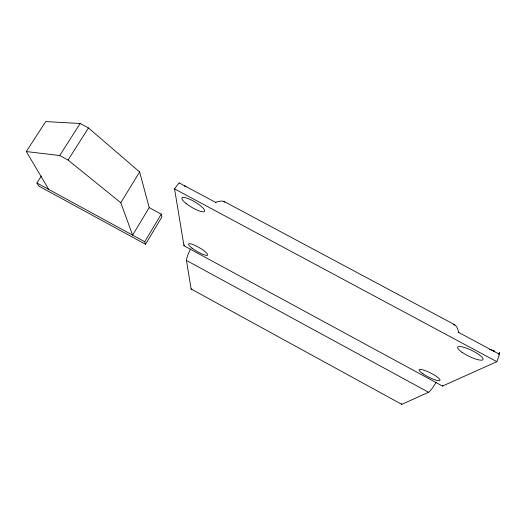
<?xml version="1.0" encoding="UTF-8"?>
<svg xmlns="http://www.w3.org/2000/svg" width="526" height="526" viewBox="0 0 526 526"><rect width="100%" height="100%" fill="white"/><g stroke="black" fill="none" stroke-linecap="round" stroke-linejoin="round"><path stroke-width="0.79" d="M190.438 249.054L187.677 255.327L186.382 259.982L191.129 288.984L191.931 289.07M498.898 354.445L499.7 352.782L498.313 353.663L458.876 332.557A28.088 6.706 25.9 0 0 458.008 332.373M493.763 351.624L494.236 350.658A28.029 6.93 25.7 0 1 489.417 349.422M184.652 186.283L184.915 185.836A26.188 6.68 30.7 0 0 186.026 186.835M161.272 214.135L161.909 216.916L145.564 244.268L144.749 241.75L161.272 214.135L149.206 207.619L139.633 171.943L88.44 127.943L80.143 123.505L45.723 121.572L26.3 151.547L48.74 189.432M149.206 207.619L132.618 235.142L120.796 202.727L68.064 160.055L59.708 155.545L26.3 151.547M436.113 382.389L432.273 388.32L429.012 392.074L401.779 404.369L401.272 403.731M120.796 202.727L139.633 171.943M68.064 160.055L88.44 127.943M59.708 155.545L80.143 123.505M145.564 244.268L38.812 186.066L36.905 182.982L41.298 176.111M453.537 324.805C456.989 324.634 457.778 329.94 458.876 332.557M499.72 352.755A27.786 5.26 -61.5 0 1 496.8 361.684L442.504 386.071L183.969 245.754L174.553 188.893A27.181 5.188 -61.8 0 1 179.202 182.903M179.195 182.916L215.423 202.3C218.27 201.708 222.334 199.827 224.648 202.188M454.937 324.844L223.872 201.373M174.553 188.893L496.82 361.671M186.401 260.423L428.631 392.304M36.905 182.982L144.749 241.75M191.129 288.984L401.779 404.369M498.313 353.663L498.661 354.11M442.511 386.077A23.387 3.728 -61.9 0 1 442.826 385.505M184.429 244.86A23.078 3.735 -61.4 0 1 183.969 245.754M215.423 202.3A26.241 6.463 30.7 0 1 216.048 202.905M186.046 203.437A13.143 3.123 30.6 0 0 204.542 211.36A13.143 3.123 30.6 0 0 189.209 199.025A13.143 3.123 30.6 0 0 186.046 203.437M192.029 248.121A11.02 2.203 30.2 0 0 207.579 255.136A11.02 2.203 30.2 0 0 194.745 245.294A11.02 2.203 30.2 0 0 192.029 248.121M461.927 352.196A14.07 3.235 26 0 0 482.829 359.777A14.07 3.235 26 0 0 466.338 348.133A14.07 3.235 26 0 0 461.927 352.196M423.009 373.822A11.664 2.268 26.9 0 0 439.9 380.423A11.664 2.268 26.9 0 0 425.823 370.843A11.664 2.268 26.9 0 0 423.009 373.822"/></g></svg>
